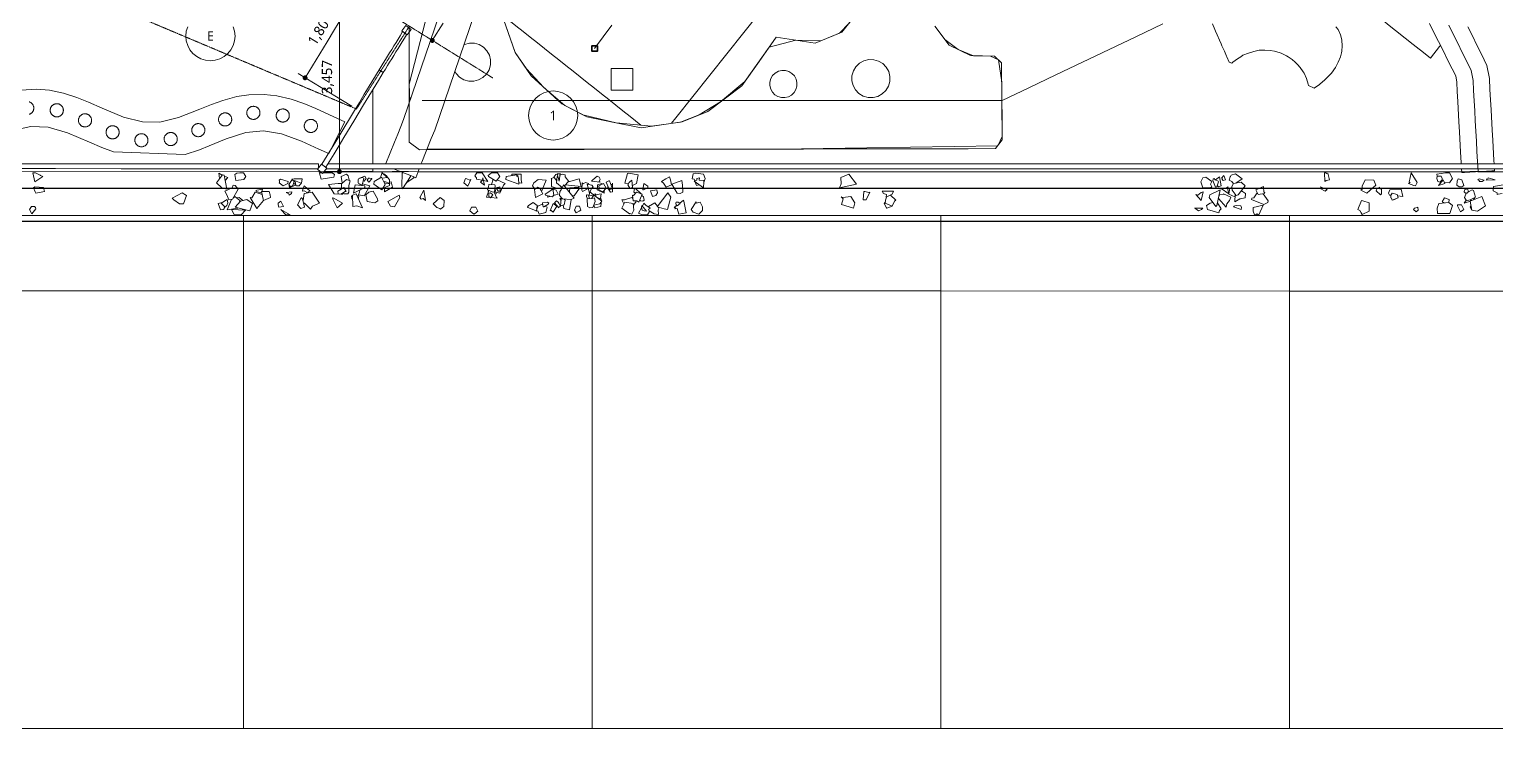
# Model space of a CAD drawing. Header units: millimetres. Extents: x -100577 to 287200, y -212120 to 238461.
# Drawn here: x 41508 to 68313, y -9279 to 3505 of the extents above; entities that cross this region are included whole.
import ezdxf

# ---------------------------------------------------------------- set-up
doc = ezdxf.new("R2010")
doc.units = ezdxf.units.MM
doc.linetypes.add('DASHDOT', pattern=[3.556, 2.54, -0.508, 0, -0.508])
doc.linetypes.add('PHANTOM', pattern=[6.35, 3.175, -0.635, 0.635, -0.635, 0.635, -0.635])
for name, color, linetype, lineweight in [('04_切断（機械室などの塊）', 7, 'Continuous', 35), ('10_見えがかり', 7, 'Continuous', 13), ('20_上部（屋根の外形・梁）', 8, 'PHANTOM', 9), ('30_敷地・外構', 8, 'Continuous', 9), ('40_通り芯', 1, 'DASHDOT', 9), ('41_通り芯の符号', 1, 'Continuous', 13), ('50_寸法', 3, 'Continuous', 9), ('90_図枠', 7, 'Continuous', 25)]:
    doc.layers.add(name, color=color, linetype=linetype, lineweight=lineweight)
doc.styles.add('JP', font='NotoSansCJKjp-Regular.otf')

msp = doc.modelspace()

# ---------------------------------------------------------------- hatches: boundary and pattern name
at = {"layer": '50_寸法'}
for points in [[(48910, 3273), (48904, 3267), (48897, 3262), (48889, 3258), (48880, 3256), (48871, 3256), (48863, 3258), (48854, 3261), (48847, 3266), (48841, 3272), (48836, 3279), (48832, 3287), (48830, 3296), (48830, 3305), (48832, 3313), (48835, 3322), (48840, 3329), (48846, 3335), (48853, 3340), (48861, 3344), (48870, 3346), (48879, 3346), (48887, 3344), (48896, 3341), (48903, 3336), (48909, 3330), (48914, 3323), (48918, 3315), (48920, 3306), (48920, 3297), (48918, 3289), (48915, 3280)], [(46584, 2591), (46578, 2584), (46571, 2579), (46563, 2576), (46554, 2574), (46545, 2574), (46537, 2575), (46528, 2579), (46521, 2583), (46515, 2589), (46510, 2597), (46506, 2605), (46504, 2613), (46504, 2622), (46506, 2631), (46509, 2639), (46514, 2647), (46520, 2653), (46527, 2658), (46535, 2661), (46544, 2663), (46553, 2663), (46561, 2662), (46570, 2659), (46577, 2654), (46583, 2648), (46588, 2640), (46592, 2632), (46594, 2624), (46594, 2615), (46592, 2606), (46589, 2598)], [(47212, 874), (47206, 868), (47199, 863), (47191, 859), (47182, 858), (47173, 857), (47165, 859), (47157, 862), (47149, 867), (47143, 873), (47138, 880), (47134, 889), (47132, 897), (47132, 906), (47134, 915), (47137, 923), (47142, 930), (47148, 937), (47155, 942), (47163, 945), (47172, 947), (47181, 947), (47190, 945), (47198, 942), (47205, 937), (47211, 931), (47216, 924), (47220, 916), (47222, 907), (47222, 899), (47220, 890), (47217, 882)]]:
    msp.add_hatch(color=7, dxfattribs=at).paths.add_polyline_path(points)

# ---------------------------------------------------------------- linework, layer by layer
at = {"layer": '04_切断（機械室などの塊）'}
msp.add_lwpolyline([(51892, 3203), (51892, 3196), (51892, 3195), (51892, 3188), (51892, 3186), (51892, 3179), (51892, 3178), (51892, 3171), (51892, 3170), (51892, 3163), (51892, 3161), (51892, 3154), (51892, 3153), (51892, 3146), (51892, 3145), (51892, 3138), (51892, 3136), (51892, 3129), (51892, 3128), (51892, 3121), (51892, 3120), (51892, 3113), (51892, 3111), (51892, 3104), (51891, 3104), (51884, 3104), (51883, 3104), (51876, 3104), (51874, 3104), (51867, 3104), (51866, 3104), (51859, 3104), (51858, 3104), (51851, 3104), (51849, 3104), (51842, 3104), (51841, 3104), (51834, 3104), (51833, 3104), (51826, 3104), (51824, 3104), (51817, 3104), (51816, 3104), (51809, 3104), (51808, 3104), (51801, 3104), (51799, 3104), (51792, 3104), (51792, 3105), (51792, 3113), (51792, 3114), (51792, 3121), (51792, 3122), (51792, 3129), (51792, 3130), (51792, 3138), (51792, 3139), (51792, 3146), (51792, 3147), (51792, 3154), (51792, 3155), (51792, 3163), (51792, 3164), (51792, 3171), (51792, 3172), (51792, 3179), (51792, 3180), (51792, 3188), (51792, 3189), (51792, 3196), (51792, 3197), (51792, 3204), (51793, 3204), (51801, 3204), (51802, 3204), (51809, 3204), (51810, 3204), (51817, 3204), (51818, 3204), (51826, 3204), (51827, 3204), (51834, 3204), (51835, 3204), (51842, 3204), (51843, 3204), (51851, 3204), (51852, 3204), (51859, 3204), (51860, 3204), (51867, 3204), (51868, 3204), (51876, 3204), (51877, 3204), (51884, 3204), (51885, 3204), (51892, 3204), (51892, 3203)], dxfattribs=at)
at = {"layer": '10_見えがかり'}
for points in [[(50468, 6208), (48919, 1664), (48856, 1507), (48685, 1079), (48673, 1049)], [(48027, 1049), (48185, 1445), (48242, 1587), (48299, 1730), (48351, 1859), (49490, 5197)], [(48463, 2194), (48452, 2505), (48904, 4258), (49456, 5105)], [(67302, 3208), (67286, 3188), (67120, 2979), (66964, 3104), (66912, 3145), (66859, 3187), (66807, 3228), (66338, 3602), (66286, 3643), (66233, 3685), (66181, 3726), (66129, 3768), (66077, 3809), (66025, 3851), (65972, 3892), (65920, 3934), (65868, 3975), (66513, 4786)], [(55191, 4233), (53324, 1885), (53246, 1787)], [(48393, 3574), (48487, 3499), (48413, 3405), (48319, 3480), (48393, 3574)], [(58062, 3564), (58246, 3316), (58485, 3135), (58767, 3023), (59079, 3016), (59223, 2949), (59285, 2541), (59292, 1543), (59212, 1377), (55223, 1317), (48782, 1316)], [(52687, 1753), (52491, 1909), (52360, 2013), (52230, 2117), (52099, 2220), (51969, 2324), (51839, 2428), (51708, 2532), (51447, 2739), (51317, 2843), (51186, 2947), (51056, 3050), (50925, 3154), (50795, 3258), (50665, 3362), (50534, 3465), (50404, 3569), (50273, 3673), (50192, 3738)], [(50215, 3587), (50392, 3084), (50598, 2780), (50915, 2442), (51300, 2114), (51625, 1944), (52238, 1796), (52880, 1732), (53411, 1810), (53755, 1941), (54145, 2180), (54585, 2548), (55031, 3179), (55517, 3309), (55974, 3296), (56321, 3437), (56500, 3623)], [(67684, 1048), (67682, 1072), (67672, 1257), (67651, 1628), (67641, 1813), (67621, 2184), (67610, 2369), (67601, 2537), (67584, 2657), (67517, 2783), (67434, 2949), (67351, 3115), (67268, 3281), (67185, 3447), (67102, 3613)], [(67805, 3549), (67888, 3383), (67971, 3217), (68054, 3051), (68153, 2845), (68198, 2605), (68209, 2402), (68220, 2217), (68230, 2032), (68250, 1661), (68261, 1476), (68281, 1105), (68284, 1048)], [(48406, 3408), (48403, 3403), (48364, 3341), (48326, 3279), (48287, 3216), (48249, 3154), (48210, 3091), (48172, 3029), (48133, 2966), (48095, 2904), (48056, 2841), (48018, 2779), (47979, 2717), (47953, 2732), (47947, 2736), (47941, 2740), (47934, 2744), (47928, 2748), (47922, 2752), (47902, 2764), (47979, 2889), (48018, 2951), (48056, 3014), (48095, 3076), (48134, 3138)], [(48134, 3138), (48172, 3201), (48211, 3263), (48249, 3326), (48288, 3388), (48326, 3451), (48335, 3465)], [(49453, 3224), (49464, 3230), (49553, 3252), (49644, 3251), (49732, 3225), (49810, 3178), (49874, 3113), (49918, 3033), (49940, 2944), (49938, 2853), (49913, 2765), (49866, 2687), (49800, 2623), (49720, 2579), (49632, 2557), (49540, 2558), (49453, 2583), (49374, 2631), (49311, 2696), (49287, 2739)], [(56764, 2930), (56853, 2952), (56944, 2950), (57032, 2925), (57110, 2878), (57173, 2812), (57218, 2732), (57240, 2644), (57238, 2552), (57213, 2464), (57166, 2386), (57100, 2323), (57020, 2278), (56932, 2256), (56840, 2258), (56753, 2283), (56674, 2330), (56611, 2396), (56566, 2476), (56544, 2564), (56546, 2656), (56571, 2744), (56618, 2822), (56684, 2885), (56764, 2930)], [(46857, 1038), (47002, 1277), (47092, 1426), (47182, 1575), (47452, 2020), (47542, 2169), (47632, 2318), (47722, 2466), (47901, 2762)], [(47978, 2715), (47889, 2568), (47619, 2122), (47439, 1825), (47259, 1528), (47169, 1379), (47078, 1231), (46988, 1082), (46928, 982)], [(52309, 2790), (52342, 2790), (52376, 2790), (52409, 2790), (52442, 2790), (52476, 2790), (52542, 2790), (52542, 2756), (52542, 2656), (52542, 2623), (52542, 2590), (52542, 2556), (52542, 2523), (52542, 2490), (52542, 2456), (52542, 2423), (52542, 2390), (52509, 2390), (52476, 2390), (52442, 2390), (52409, 2390), (52376, 2390), (52309, 2390), (52276, 2390), (52242, 2390), (52209, 2390), (52176, 2390), (52142, 2390), (52142, 2423), (52142, 2456), (52142, 2523), (52142, 2556), (52142, 2590), (52142, 2623), (52142, 2656), (52142, 2723), (52142, 2790), (52176, 2790), (52209, 2790), (52242, 2790), (52276, 2790), (52309, 2790)], [(55201, 2737), (55264, 2753), (55329, 2751), (55392, 2733), (55448, 2700), (55493, 2653), (55525, 2596), (55541, 2532), (55539, 2467), (55521, 2404), (55488, 2348), (55441, 2303), (55384, 2272), (55320, 2256), (55255, 2257), (55192, 2275), (55137, 2308), (55091, 2355), (55060, 2412), (55044, 2476), (55045, 2541), (55063, 2604), (55096, 2660), (55143, 2705), (55201, 2737)], [(47789, 2399), (47789, 1049)], [(46808, 919), (46798, 902), (32303, 903)], [(32361, 1031), (32361, 1033), (32361, 1041), (32361, 1048), (33564, 1048), (34767, 1048), (35970, 1048), (37172, 1048), (38375, 1048), (39578, 1048), (40781, 1048), (41984, 1048), (43186, 1047), (44389, 1047), (45592, 1047), (46795, 1047), (46795, 1040), (46795, 1032), (46795, 1017), (46795, 1002), (46795, 995), (46795, 987), (46795, 980), (46795, 975)], [(46781, 957), (45592, 957), (44389, 957), (43186, 957), (41984, 958), (40781, 958), (39578, 958), (38375, 958), (37172, 958), (35970, 958), (34767, 958), (33564, 958), (32361, 958), (32361, 966), (32361, 973), (32361, 981), (32361, 985)], [(41572, 883), (41620, 883), (41708, 839), (41712, 833), (41753, 814), (41611, 718), (41572, 883)], [(45040, 846), (45068, 841), (45116, 582), (45026, 607), (44928, 699), (45040, 846)], [(44983, 775), (44973, 873), (45033, 840)], [(45074, 821), (45138, 797), (45089, 741)], [(45266, 849), (45302, 877), (45358, 882), (45425, 882), (45466, 817), (45427, 762), (45283, 741), (45266, 849)], [(46850, 1041), (46944, 966), (46869, 872), (46776, 947), (46850, 1041)], [(46800, 902), (46829, 902)], [(46825, 905), (46802, 905)], [(46812, 877), (46819, 882), (46854, 882)], [(46880, 882), (47044, 882), (47084, 853), (47074, 803), (46843, 768), (46812, 877)], [(46896, 902), (48293, 902)], [(47789, 955), (47789, 905), (46898, 905)], [(71070, 956), (68052, 956), (65033, 956), (62015, 956), (58997, 957), (55979, 957), (52961, 957), (49943, 957), (46939, 957)], [(46970, 1047), (49943, 1047), (52961, 1047), (55979, 1047), (58997, 1047), (62015, 1046), (65033, 1046), (68052, 1046), (71070, 1046)], [(47209, 815), (47309, 855), (47337, 829), (47352, 751), (47350, 746)], [(47231, 699), (47228, 698), (47209, 815)], [(47544, 781), (47543, 782), (47640, 823), (47663, 780), (47628, 729)], [(47925, 791), (47935, 813)], [(47935, 813), (47954, 872), (47954, 882), (47961, 882), (48050, 796), (47958, 783)], [(47986, 861), (47991, 866)], [(47991, 866), (48036, 826), (48094, 754), (48093, 694)], [(48635, 955), (48628, 936), (48571, 793), (48524, 812), (48165, 955)], [(48327, 591), (48318, 636), (48324, 882), (48343, 882)], [(48471, 831), (48477, 817), (48327, 591)], [(48530, 807), (48539, 790), (48414, 713), (48402, 689), (48404, 705)], [(48616, 902), (67690, 901)], [(49680, 790), (49651, 828), (49690, 882), (49788, 882), (49892, 721), (49812, 739)], [(49894, 831), (49954, 882), (50068, 882), (50098, 835), (50108, 817), (50040, 732), (49899, 817), (49894, 831)], [(50225, 814), (50421, 847), (50418, 817), (50436, 832), (50452, 775), (50456, 675), (50221, 762), (50225, 814)], [(50326, 833), (50328, 858)], [(50328, 858), (50500, 857), (50499, 756), (50509, 691), (50475, 701), (50458, 690)], [(51088, 792), (51096, 805), (51135, 852), (51161, 847)], [(51248, 616), (51145, 697), (51160, 812), (51169, 817)], [(51163, 866), (51198, 864), (51213, 870), (51194, 728), (51159, 862), (51163, 866)], [(51210, 837), (51252, 857), (51303, 846)], [(51303, 846), (51303, 811), (51373, 726), (51364, 723), (51289, 646)], [(51806, 752), (51886, 822), (51924, 801), (51946, 763), (51923, 725), (51944, 713), (51783, 728), (51806, 752)], [(52460, 683), (52394, 695), (52443, 870)], [(52443, 870), (52459, 877), (52638, 845), (52606, 688), (52535, 650), (52533, 651)], [(53099, 692), (53065, 724), (53144, 774), (53209, 807), (53231, 752), (53249, 660), (53152, 621), (53099, 692)], [(53660, 764), (53625, 774), (53646, 865), (53684, 878), (53833, 858), (53865, 775), (53839, 702)], [(56319, 605), (56351, 680), (56344, 797), (56488, 856), (56628, 677), (56319, 605)], [(63190, 754), (63263, 807), (63296, 646), (63249, 627), (63224, 650)], [(63318, 775), (63301, 784), (63344, 834), (63373, 754), (63329, 742), (63310, 772), (63318, 775)], [(63518, 678), (63488, 723), (63444, 749), (63457, 808), (63467, 816), (63478, 840)], [(63478, 840), (63557, 866), (63680, 774), (63566, 694)], [(65208, 881), (65227, 867), (65242, 873), (65273, 756), (65214, 741), (65187, 721), (65183, 881), (65208, 881)], [(66747, 706), (66731, 708), (66768, 881), (66879, 707), (66849, 645), (66819, 649), (66721, 686), (66747, 706)], [(67237, 855), (67398, 881), (67467, 881), (67523, 775), (67466, 697), (67379, 706)], [(67242, 821), (67237, 855)], [(67242, 819), (67314, 822), (67337, 778), (67327, 741), (67321, 742), (67291, 710), (67255, 721), (67239, 779), (67242, 819)], [(68290, 954), (68292, 920), (68242, 917), (67742, 890), (67693, 887), (67689, 954)], [(67984, 901), (83290, 900)], [(41586, 605), (41606, 625), (41766, 616), (41788, 541), (41625, 508), (41615, 534), (41586, 605)], [(45270, 648), (45325, 584), (45225, 398), (45155, 389), (45119, 480), (45079, 549), (45217, 610), (45234, 657), (45270, 648)], [(45753, 530), (45751, 525), (45728, 514), (45669, 540), (45646, 546), (45656, 555)], [(45656, 555), (45652, 556), (45665, 566), (45769, 585), (45756, 542)], [(45783, 397), (45753, 540), (45895, 543), (45908, 482), (45916, 433), (45787, 373), (45783, 397)], [(46074, 745), (46102, 765), (46242, 726), (46233, 687), (46148, 643), (46077, 697), (46081, 707), (46083, 731), (46074, 745)], [(46268, 627), (46271, 648), (46251, 671), (46312, 760), (46348, 722), (46328, 650), (46268, 627)], [(46367, 658), (46265, 606), (46255, 649)], [(46255, 649), (46261, 657)], [(46310, 761), (46309, 767), (46350, 774)], [(46376, 650), (46374, 649), (46347, 699), (46344, 701)], [(46350, 774), (46494, 772), (46482, 695)], [(46440, 642), (46394, 646), (46378, 652), (46372, 693), (46373, 705), (46357, 740), (46480, 694), (46440, 642)], [(46482, 693), (46480, 680), (46471, 678)], [(46511, 609), (46532, 645), (46639, 548), (46612, 533), (46597, 517), (46533, 555), (46503, 546), (46511, 609)], [(47183, 491), (47080, 496), (46978, 666), (47156, 685)], [(47149, 548), (47259, 615), (47298, 540), (47283, 539), (47201, 489), (47160, 500), (47151, 497), (47149, 548)], [(47156, 685), (47216, 684), (47213, 607), (47217, 592)], [(47218, 685), (47307, 760)], [(47307, 760), (47376, 735), (47349, 650), (47351, 527), (47330, 500), (47261, 500), (47247, 505)], [(47435, 510), (47448, 570), (47467, 663), (47642, 642), (47643, 613), (47435, 510)], [(47524, 771), (47594, 797), (47622, 782), (47591, 657), (47546, 679), (47524, 685), (47521, 696), (47522, 756), (47524, 771)], [(47629, 461), (47525, 482), (47546, 531), (47547, 563)], [(47551, 655), (47552, 674)], [(47599, 683), (47735, 642), (47629, 461)], [(47628, 729), (47612, 735)], [(47684, 360), (47659, 482), (47717, 525), (47791, 547), (47872, 407), (47876, 372), (47827, 330), (47684, 360)], [(47708, 785), (47728, 781), (47769, 776), (47767, 770), (47717, 710), (47683, 745), (47708, 785)], [(47949, 570), (47803, 675), (47812, 724), (47946, 800), (48015, 671), (47949, 570)], [(47918, 787), (47923, 793)], [(48093, 686), (48093, 651), (48018, 617), (47978, 592), (47967, 595)], [(47998, 712), (48004, 718), (48003, 722), (48103, 689), (48013, 680)], [(47998, 706), (47998, 712)], [(48095, 709), (48123, 715), (48144, 619), (48003, 535), (48002, 605)], [(48648, 429), (48720, 567), (48751, 376), (48706, 411), (48669, 401), (48648, 429)], [(49504, 769), (49559, 746), (49580, 759), (49523, 636), (49451, 701), (49484, 778), (49504, 769)], [(49786, 745), (49683, 768), (49680, 790)], [(49799, 755), (49791, 763), (49800, 789), (49827, 654), (49757, 711), (49799, 755)], [(49863, 437), (49907, 558)], [(49914, 670), (50016, 659), (50024, 642), (50014, 529), (49967, 536), (49882, 570), (49899, 628), (49905, 660), (49914, 670)], [(49900, 545), (49892, 549), (49902, 550)], [(49956, 668), (49985, 763)], [(50021, 585), (50041, 496), (50023, 493)], [(50061, 754), (50207, 688), (50176, 654), (50107, 509), (50036, 530)], [(50076, 547), (50048, 597), (50056, 611), (50073, 611), (50109, 623), (50116, 552), (50106, 544), (50105, 545), (50076, 547)], [(50752, 588), (50745, 594), (50705, 642), (50729, 698)], [(50729, 698), (50808, 761), (50953, 748), (50872, 543)], [(50802, 622), (50861, 589), (50849, 570), (50857, 567), (50889, 510), (50892, 500), (50764, 431), (50741, 577), (50802, 622)], [(51071, 443), (50945, 473), (50936, 492), (51077, 580), (51094, 477), (51071, 443)], [(51057, 761), (51048, 778), (51104, 795), (51148, 738)], [(51240, 620), (51245, 614), (51165, 593), (51051, 629), (51056, 758), (51057, 761)], [(51055, 569), (51066, 583), (51075, 581)], [(51078, 581), (51141, 567), (51174, 490), (51090, 468)], [(51272, 664), (51468, 418), (51416, 392), (51405, 394), (51255, 405), (51201, 466), (51208, 542), (51229, 570), (51272, 664)], [(51362, 718), (51557, 774), (51596, 630), (51310, 665)], [(51356, 712), (51359, 712), (51359, 712), (51357, 713)], [(51377, 534), (51383, 537), (51388, 609)], [(51388, 609), (51543, 621), (51564, 600), (51470, 459), (51432, 466)], [(51724, 595), (51618, 539), (51610, 564), (51612, 700), (51635, 679), (51672, 707)], [(51672, 707), (51730, 688), (51735, 671)], [(51707, 676), (51791, 654), (51814, 624), (51787, 596), (51747, 511), (51707, 676)], [(52015, 556), (52019, 542), (52014, 507), (51887, 573), (51896, 608), (51897, 660)], [(51897, 660), (51973, 688), (51978, 674)], [(51910, 578), (51925, 603), (51916, 641), (51930, 652), (52007, 684), (52055, 601), (51993, 536), (51910, 578)], [(52104, 738), (52112, 738), (52166, 588), (52117, 574), (52110, 581), (52050, 710), (52104, 738)], [(52166, 586), (52166, 537), (52130, 530), (52085, 603), (52084, 631)], [(52139, 671), (52160, 666), (52166, 690), (52166, 595)], [(52488, 718), (52523, 746), (52534, 615), (52483, 603), (52450, 659), (52474, 704), (52488, 718)], [(52591, 512), (52557, 529), (52570, 595), (52584, 603), (52693, 500)], [(52740, 684), (52814, 639), (52813, 592), (52795, 599), (52733, 570), (52722, 573), (52740, 684)], [(52962, 468), (52898, 451), (52864, 550), (52980, 569), (52992, 513), (52962, 468)], [(53350, 507), (53253, 677), (53436, 739), (53448, 657), (53454, 530), (53408, 506), (53350, 507)], [(53672, 734), (53660, 764)], [(53710, 775), (53759, 790), (53753, 745), (53829, 740), (53838, 716), (53830, 606), (53661, 727), (53713, 747), (53710, 775)], [(53744, 664), (53703, 650), (53681, 710)], [(56855, 520), (56870, 530), (56804, 386), (56752, 387), (56762, 540), (56781, 538), (56855, 520)], [(57282, 491), (57169, 435), (57175, 485), (57124, 503), (57101, 547), (57304, 549), (57282, 491)], [(62867, 471), (62929, 521), (62967, 537), (62930, 374), (62834, 483), (62867, 471)], [(63017, 804), (63126, 723), (63098, 677), (63124, 626), (63101, 609), (62959, 608), (62925, 719), (62962, 788), (63017, 804)], [(63087, 482), (63276, 569), (63217, 282), (63195, 267), (63075, 433), (63087, 482)], [(63164, 777), (63187, 753), (63243, 731), (63247, 716), (63213, 626), (63190, 617), (63145, 743), (63147, 766), (63164, 777)], [(63146, 735), (63146, 735), (63146, 735)], [(63392, 609), (63421, 627), (63408, 599), (63433, 496), (63294, 598), (63392, 609)], [(63546, 443), (63438, 491), (63453, 604)], [(63453, 604), (63489, 613)], [(63523, 684), (63660, 709), (63734, 646), (63604, 477), (63570, 467), (63495, 563), (63489, 632), (63523, 684)], [(63665, 552), (63740, 506), (63731, 425), (63636, 408), (63543, 350), (63551, 489)], [(63931, 570), (64067, 633), (64071, 617), (64077, 534), (64095, 514), (64086, 502), (63973, 487), (63931, 570)], [(65107, 625), (65231, 574), (65195, 546), (65106, 597), (65128, 612), (65107, 625)], [(65847, 565), (65874, 584), (65874, 637), (65925, 751), (66085, 750), (66124, 655), (65957, 511), (65847, 565)], [(66173, 597), (66181, 618), (66201, 591), (66225, 580), (66225, 498), (66205, 479), (66130, 552), (66148, 604), (66173, 597)], [(66355, 508), (66376, 569), (66460, 582), (66585, 581), (66615, 451), (66521, 461)], [(67355, 752), (67386, 687), (67266, 647), (67355, 752)], [(67319, 713), (67298, 715)], [(67608, 729), (67625, 769), (67694, 756), (67729, 650), (67692, 628), (67645, 623), (67606, 653), (67608, 729)], [(67742, 571), (67795, 590), (67815, 539), (67789, 511), (67784, 517), (67760, 507), (67735, 534), (67742, 571)], [(67815, 537), (67884, 570), (67906, 556), (67946, 436), (67846, 386), (67782, 372), (67745, 431), (67767, 490), (67780, 513)], [(68015, 737), (67986, 758), (68011, 774), (68101, 750), (68065, 722), (68019, 724), (68014, 727), (68015, 737)], [(68168, 768), (68178, 789), (68304, 751), (68139, 746), (68149, 770), (68168, 768)], [(68433, 504), (68432, 501), (68360, 492), (68340, 488), (68342, 515), (68268, 555), (68271, 634), (68451, 660)], [(41511, 213), (41549, 269), (41604, 264), (41620, 249), (41626, 226), (41553, 129), (41511, 213)], [(44301, 515), (44382, 468), (44327, 317), (44252, 316), (44148, 385), (44118, 418), (44301, 515)], [(45002, 203), (44960, 320), (45007, 333), (45075, 268), (45071, 221), (45051, 210), (45002, 203)], [(45018, 325), (45126, 394), (45138, 330), (45121, 282), (45076, 250)], [(45318, 238), (45126, 206), (45206, 394)], [(45242, 426), (45265, 446), (45358, 376), (45352, 351)], [(45366, 364), (45486, 394), (45588, 322), (45540, 189), (45269, 251), (45366, 364)], [(45308, 425), (45346, 429), (45376, 407), (45409, 377)], [(45314, 411), (45308, 425)], [(45790, 373), (45664, 228), (45544, 428), (45574, 427), (45594, 453)], [(45594, 453), (45639, 527), (45762, 485)], [(46069, 254), (46054, 295), (46055, 329), (46103, 361), (46156, 268), (46069, 254)], [(46299, 501), (46257, 471), (46253, 499), (46202, 520), (46308, 532), (46299, 501)], [(46471, 231), (46412, 298), (46478, 427), (46485, 425), (46501, 406), (46540, 254), (46471, 231)], [(46511, 373), (46534, 502), (46681, 526), (46692, 509), (46815, 324), (46686, 273), (46650, 217), (46538, 329)], [(46538, 329), (46523, 328)], [(47050, 423), (47072, 420), (47232, 325), (47175, 275), (47138, 241), (47062, 386), (47050, 423)], [(47243, 512), (47246, 507), (47241, 489), (47207, 490)], [(47414, 399), (47405, 406), (47395, 457), (47413, 468)], [(47415, 472), (47483, 496), (47600, 240), (47492, 278), (47419, 264), (47415, 472)], [(47498, 468), (47534, 464), (47527, 411), (47525, 409)], [(48185, 260), (48113, 272), (48061, 356), (48269, 476), (48281, 433), (48185, 260)], [(49016, 431), (49089, 374), (49087, 265), (49023, 219), (49010, 227), (48958, 248), (48889, 316), (49016, 431)], [(49926, 432), (49863, 437)], [(49938, 514), (49982, 481), (49937, 426), (49910, 447), (49909, 510), (49938, 514)], [(50004, 529), (50048, 431), (50062, 419), (49943, 430)], [(50774, 188), (50608, 252), (50613, 253), (50634, 286), (50717, 341), (50789, 286), (50786, 227)], [(50774, 181), (50802, 273), (50880, 306), (50894, 299)], [(50939, 273), (50974, 253), (50950, 159), (50829, 127), (50806, 186), (50774, 181)], [(50901, 261), (50891, 334), (50981, 346), (51003, 324), (50988, 304), (50914, 260), (50901, 261)], [(50979, 438), (50984, 462)], [(51028, 451), (50979, 438)], [(51084, 323), (51148, 275), (51085, 160), (51050, 190), (51031, 187), (51084, 323)], [(51143, 367), (51177, 347), (51185, 328), (51216, 272), (51181, 247), (51185, 242), (51107, 334), (51143, 367)], [(51227, 381), (51204, 412), (51228, 422)], [(51216, 277), (51231, 399), (51230, 424), (51235, 425)], [(51284, 401), (51305, 384), (51284, 297), (51216, 277)], [(51410, 391), (51385, 207), (51276, 230), (51266, 290)], [(51419, 483), (51422, 483), (51421, 479)], [(51505, 271), (51567, 271), (51569, 252), (51590, 197), (51557, 182), (51507, 152), (51473, 198), (51505, 271)], [(51713, 407), (51695, 451), (51695, 481), (51726, 471)], [(51795, 410), (51838, 422), (51851, 358), (51806, 245), (51753, 244), (51712, 264), (51705, 404), (51795, 410)], [(51710, 482), (51829, 462), (51808, 450), (51790, 421), (51790, 412)], [(51750, 409), (51727, 472), (51710, 482)], [(51742, 478), (51754, 523)], [(51758, 531), (51972, 366), (51938, 313), (51826, 289)], [(51818, 487), (51856, 495), (51861, 455)], [(51962, 348), (51962, 327), (51956, 269), (51846, 240), (51826, 287)], [(51860, 480), (51959, 495), (51949, 411)], [(51900, 424), (51964, 404), (51963, 376)], [(52337, 234), (52397, 347), (52547, 318), (52557, 202), (52540, 160), (52519, 123), (52483, 138), (52477, 129), (52337, 234)], [(52340, 390), (52388, 387), (52519, 429), (52540, 411)], [(52378, 317), (52340, 390)], [(52552, 469), (52608, 526), (52710, 492), (52652, 345), (52611, 369), (52545, 372), (52536, 474), (52552, 469)], [(52588, 368), (52602, 356), (52551, 292)], [(52744, 325), (52778, 293), (52855, 238), (52826, 214), (52844, 172), (52809, 112), (52711, 112), (52646, 146), (52698, 242)], [(52679, 372), (52668, 380)], [(52702, 465), (52734, 440), (52746, 384), (52726, 365), (52679, 372)], [(52698, 251), (52698, 256), (52703, 283), (52788, 180), (52756, 188), (52747, 185), (52710, 202), (52698, 251)], [(52715, 272), (52744, 325)], [(52828, 260), (52828, 266), (52945, 333)], [(52945, 333), (52992, 272)], [(53177, 514), (53234, 435), (53174, 213), (53114, 224), (52986, 261), (53177, 514)], [(53329, 240), (53298, 249), (53341, 283)], [(53399, 329), (53464, 381), (53475, 362), (53515, 151), (53380, 127), (53349, 230), (53307, 222), (53329, 240)], [(53329, 327), (53332, 347), (53369, 346), (53408, 321), (53349, 277), (53331, 299), (53329, 327)], [(53696, 352), (53701, 327), (53773, 344), (53815, 259), (53811, 193), (53747, 126), (53644, 161), (53606, 211), (53696, 352)], [(56350, 445), (56376, 432), (56528, 446), (56600, 331), (56571, 237), (56357, 302), (56386, 408), (56350, 445)], [(57177, 243), (57134, 322), (57156, 354)], [(57249, 473), (57347, 383), (57326, 363), (57281, 274), (57154, 325), (57162, 384)], [(57162, 384), (57178, 437)], [(57279, 272), (57184, 237), (57177, 243)], [(63230, 335), (63296, 226), (63267, 195), (63252, 149), (63047, 211), (63024, 284), (63092, 326), (63141, 338)], [(63263, 477), (63332, 483), (63336, 498), (63471, 437), (63445, 376), (63399, 314), (63384, 256), (63246, 414)], [(63256, 461), (63263, 477)], [(63533, 273), (63546, 281), (63582, 284), (63654, 277), (63669, 247), (63658, 213), (63522, 258), (63533, 273)], [(63638, 406), (63641, 401), (63633, 404)], [(64062, 497), (64153, 370), (64145, 337), (64074, 305), (63848, 392), (63858, 419), (63892, 425), (63956, 516)], [(63920, 111), (63904, 111), (63881, 182), (63878, 246), (64061, 290), (63985, 111), (63972, 111), (63954, 133), (63920, 111)], [(65885, 369), (66003, 331), (65998, 179), (65873, 119), (65854, 152), (65832, 194), (65794, 212), (65860, 374), (65885, 369)], [(66394, 474), (66372, 476), (66355, 508)], [(66400, 480), (66422, 507), (66512, 485), (66528, 425), (66421, 380), (66410, 418), (66398, 425), (66396, 473), (66400, 480)], [(66488, 405), (66451, 387), (66449, 389)], [(67242, 234), (67276, 320), (67459, 338), (67524, 283), (67478, 139), (67251, 141), (67242, 234)], [(67333, 353), (67376, 423), (67460, 395), (67458, 340)], [(67378, 332), (67333, 353)], [(67667, 171), (67614, 278), (67615, 298), (67688, 295), (67729, 213), (67667, 171)], [(67853, 365), (67737, 326), (67775, 380)], [(67846, 259), (67859, 286)], [(67978, 183), (67877, 200), (67847, 361), (68061, 446), (68126, 276), (67978, 183)], [(67856, 389), (67854, 370), (67872, 373)], [(67906, 387), (67922, 419), (67932, 397)], [(83290, 100), (32303, 103)], [(45289, 112), (45254, 118), (45202, 211), (45459, 198), (45380, 112), (45289, 112)], [(45414, 202), (45406, 218)], [(45429, 212), (45420, 202)], [(51794, -1278), (45422, -1278), (45422, 100)], [(46108, 212), (46276, 112), (46196, 112), (46108, 212)], [(49590, 252), (49671, 252), (49707, 182), (49684, 160), (49681, 159), (49631, 125), (49559, 184), (49590, 252)], [(51796, -1278), (51796, 100)], [(53003, 254), (53015, 232), (53001, 206), (53007, 119), (52930, 134), (52841, 184)], [(58171, -1278), (58171, 100)], [(62880, 186), (62832, 221), (62805, 238), (62960, 237), (62933, 213), (62880, 186)], [(70918, -1279), (64546, -1279), (64546, 99)], [(66875, 247), (66889, 254), (66895, 197), (66859, 167), (66813, 211), (66831, 233), (66875, 247)], [(67874, 205), (67873, 205), (67846, 259)], [(45419, -9278), (39046, -9277), (39047, -1279)], [(45420, -1278), (39047, -1277)], [(51794, -9278), (45421, -9278), (45422, -1280)], [(58169, -1278), (51796, -1278)], [(58168, -9278), (51796, -9278), (51796, -1280)], [(64543, -9279), (58170, -9278), (58171, -1280)], [(64544, -1279), (58171, -1278)], [(70918, -9279), (64545, -9279), (64546, -1281)]]:
    msp.add_lwpolyline(points, dxfattribs=at)
at = {"layer": '20_上部（屋根の外形・梁）'}
msp.add_lwpolyline([(48457, 3565), (47489, 2048), (47489, 2047), (47488, 2048), (41086, 4749)], dxfattribs=at)
at = {"layer": '30_敷地・外構'}
for points in [[(83295, 56903), (83292, 900), (20301, 904), (20300, 12903), (50294, 56907), (83295, 56903)], [(56582, 3724), (56362, 3454), (55872, 3254), (55162, 3364), (54847, 2919), (54532, 2474), (53912, 2004), (53442, 1814), (52692, 1704), (52197, 1804), (51702, 1904), (51242, 2144), (50682, 2654), (50392, 3084), (50142, 3794)], [(48452, 3565), (48452, 3035), (48452, 2505), (48452, 1975), (48452, 1445), (48642, 1304), (49144, 1305), (49645, 1306), (50146, 1307), (50648, 1308), (51149, 1309), (51651, 1310), (52152, 1311), (52654, 1312), (53155, 1313), (53656, 1314), (54158, 1315), (54659, 1316), (55161, 1317), (55662, 1317), (56164, 1318), (56665, 1319), (57166, 1320), (57668, 1321), (58169, 1322), (58671, 1323), (59172, 1324), (59292, 1484), (59287, 2189), (59282, 2894), (59152, 3014), (58712, 3024), (58322, 3214), (58062, 3564)], [(48692, 2204), (49197, 2204), (49702, 2204), (50206, 2204), (50711, 2204), (51216, 2204), (51721, 2204), (52225, 2204), (52730, 2204), (53235, 2204), (53740, 2204), (54245, 2204), (54749, 2204), (55254, 2204), (55759, 2204), (56264, 2204), (56768, 2204), (57273, 2204), (57778, 2204), (58283, 2204), (58787, 2204), (59292, 2204), (59781, 2437), (60270, 2671), (60759, 2904), (61248, 3137), (61737, 3370), (62226, 3604)], [(51842, 3154), (52157, 3581)], [(65500, 3304), (65507, 3204), (65499, 3104), (65492, 3076), (65475, 3004), (65436, 2904), (65392, 2822), (65382, 2804), (65310, 2704), (65292, 2683), (65217, 2604), (65192, 2580), (65101, 2504), (65092, 2497), (64992, 2430), (64892, 2478), (64887, 2504), (64855, 2604), (64815, 2704), (64792, 2729), (64741, 2804), (64692, 2861), (64650, 2904), (64592, 2953), (64518, 3004), (64492, 3019), (64392, 3067), (64292, 3099), (64267, 3104), (64192, 3119), (64092, 3125), (63992, 3121), (63917, 3104), (63892, 3099), (63792, 3067), (63692, 3030), (63656, 3004), (63592, 2965), (63507, 2904), (63492, 2889), (63440, 2904), (63396, 3004), (63392, 3012), (63353, 3104), (63309, 3204), (63292, 3241), (63265, 3304), (63221, 3404), (63192, 3469), (63177, 3504), (63134, 3604)], [(65392, 3550), (65432, 3504), (65474, 3404), (65492, 3337), (65500, 3304)], [(67454, 3581), (67537, 3415), (67620, 3249), (67703, 3083), (67786, 2917), (67868, 2751), (67900, 2571), (67910, 2386), (67920, 2200), (67930, 2015), (67941, 1830), (67951, 1645), (67961, 1459), (67971, 1274), (67982, 1089), (67992, 903)], [(41359, 2394), (41634, 2410), (41876, 2391), (42130, 2338), (42374, 2261), (42587, 2176), (42839, 2065), (43232, 1900), (43575, 1811), (43894, 1808), (44236, 1891), (44623, 2043), (44838, 2130), (45047, 2204), (45304, 2274), (45520, 2308), (45802, 2315), (46035, 2289), (46295, 2227), (46527, 2147), (46747, 2055), (46997, 1940), (47277, 1814), (46985, 1233), (46800, 1315), (46484, 1458), (46116, 1596), (45789, 1650), (45466, 1616), (45105, 1500), (44797, 1374), (44618, 1303), (44358, 1216), (43049, 1263), (42833, 1345), (42609, 1441), (42208, 1612), (41855, 1716), (41535, 1731), (41199, 1658)], [(41564, 1990), (41568, 1996), (41572, 2002), (41576, 2009), (41579, 2015), (41582, 2023), (41585, 2030), (41587, 2038), (41588, 2046), (41589, 2054), (41590, 2062), (41590, 2070), (41589, 2079), (41588, 2087), (41586, 2095), (41584, 2103), (41581, 2110), (41578, 2118), (41574, 2125), (41570, 2131), (41565, 2138), (41560, 2144), (41555, 2149), (41550, 2154), (41544, 2159), (41539, 2163), (41533, 2167), (41526, 2171), (41519, 2174), (41512, 2177), (41505, 2180)], [(42104, 1950), (42108, 1956), (42112, 1962), (42116, 1968), (42119, 1975), (42122, 1982), (42125, 1990), (42127, 1998), (42128, 2005), (42129, 2014), (42130, 2022), (42130, 2030), (42129, 2038), (42128, 2046), (42126, 2055), (42124, 2062), (42121, 2070), (42118, 2077), (42114, 2085), (42110, 2091), (42105, 2098), (42100, 2103), (42095, 2109), (42090, 2114), (42085, 2119), (42079, 2123), (42073, 2127), (42066, 2131), (42059, 2134), (42052, 2137), (42045, 2140), (42037, 2142), (42029, 2143), (42021, 2144), (42013, 2145), (42005, 2145), (41996, 2144), (41988, 2143), (41980, 2141), (41972, 2139), (41964, 2136), (41957, 2133), (41950, 2129), (41943, 2125), (41937, 2120), (41931, 2115), (41926, 2110), (41921, 2105), (41916, 2099), (41912, 2094), (41908, 2088), (41904, 2081), (41901, 2074), (41898, 2067), (41895, 2060), (41893, 2052), (41891, 2044), (41890, 2036), (41890, 2028), (41890, 2019), (41891, 2011), (41892, 2003), (41894, 1995), (41896, 1987), (41899, 1979), (41902, 1972), (41906, 1965), (41910, 1958), (41915, 1952), (41919, 1946), (41924, 1940), (41930, 1935), (41935, 1931), (41941, 1927), (41947, 1923), (41954, 1919), (41960, 1915), (41968, 1912), (41975, 1910), (41983, 1908), (41991, 1906), (41999, 1905), (42007, 1905), (42015, 1905), (42023, 1905), (42032, 1907), (42040, 1908), (42048, 1911), (42055, 1914), (42063, 1917), (42070, 1921), (42076, 1925), (42083, 1929), (42089, 1934), (42094, 1939), (42099, 1945), (42104, 1950)], [(41508, 1951), (41515, 1954), (41523, 1957), (41530, 1961), (41536, 1965), (41543, 1970), (41549, 1974), (41554, 1980), (41559, 1985), (41564, 1990)], [(42620, 1766), (42624, 1772), (42628, 1778), (42632, 1784), (42636, 1791), (42639, 1798), (42641, 1806), (42643, 1813), (42645, 1821), (42646, 1830), (42646, 1838), (42646, 1846), (42645, 1854), (42644, 1862), (42642, 1871), (42640, 1878), (42637, 1886), (42634, 1893), (42630, 1900), (42626, 1907), (42622, 1914), (42617, 1919), (42612, 1925), (42606, 1930), (42601, 1935), (42595, 1939), (42589, 1943), (42583, 1947), (42576, 1950), (42569, 1953), (42561, 1955), (42553, 1958), (42545, 1959), (42537, 1960), (42529, 1961), (42521, 1961), (42513, 1960), (42504, 1959), (42496, 1957), (42489, 1955), (42481, 1952), (42473, 1948), (42466, 1945), (42460, 1941), (42453, 1936), (42447, 1931), (42442, 1926), (42437, 1921), (42432, 1915), (42428, 1910), (42424, 1904), (42420, 1897), (42417, 1890), (42414, 1883), (42411, 1876), (42409, 1868), (42408, 1860), (42407, 1852), (42406, 1844), (42406, 1835), (42407, 1827), (42408, 1819), (42410, 1811), (42412, 1803), (42415, 1795), (42418, 1788), (42422, 1781), (42426, 1774), (42431, 1768), (42436, 1762), (42441, 1756), (42446, 1751), (42452, 1747), (42457, 1742), (42463, 1738), (42470, 1735), (42477, 1731), (42484, 1728), (42491, 1726), (42499, 1724), (42507, 1722), (42515, 1721), (42523, 1721), (42532, 1721), (42540, 1721), (42548, 1723), (42556, 1724), (42564, 1727), (42572, 1730), (42579, 1733), (42586, 1737), (42593, 1741), (42599, 1745), (42605, 1750), (42610, 1755), (42616, 1760), (42620, 1766)], [(45181, 1783), (45185, 1789), (45189, 1795), (45193, 1801), (45196, 1808), (45199, 1815), (45202, 1823), (45204, 1831), (45206, 1838), (45207, 1847), (45207, 1855), (45207, 1863), (45206, 1871), (45205, 1879), (45203, 1888), (45201, 1895), (45198, 1903), (45195, 1910), (45191, 1917), (45187, 1924), (45182, 1931), (45178, 1936), (45173, 1942), (45167, 1947), (45162, 1952), (45156, 1956), (45150, 1960), (45143, 1964), (45137, 1967), (45129, 1970), (45122, 1972), (45114, 1975), (45106, 1976), (45098, 1977), (45090, 1978), (45082, 1978), (45073, 1977), (45065, 1976), (45057, 1974), (45049, 1972), (45042, 1969), (45034, 1965), (45027, 1962), (45021, 1958), (45014, 1953), (45008, 1948), (45003, 1943), (44998, 1938), (44993, 1932), (44989, 1927), (44985, 1921), (44981, 1914), (44978, 1907), (44975, 1900), (44972, 1893), (44970, 1885), (44969, 1877), (44968, 1869), (44967, 1861), (44967, 1852), (44968, 1844), (44969, 1836), (44971, 1828), (44973, 1820), (44976, 1812), (44979, 1805), (44983, 1798), (44987, 1791), (44992, 1785), (44997, 1779), (45002, 1773), (45007, 1768), (45012, 1764), (45018, 1759), (45024, 1755), (45031, 1752), (45038, 1748), (45045, 1745), (45052, 1743), (45060, 1741), (45068, 1739), (45076, 1738), (45084, 1738), (45092, 1738), (45101, 1738), (45109, 1740), (45117, 1741), (45125, 1744), (45132, 1747), (45140, 1750), (45147, 1754), (45154, 1758), (45160, 1762), (45166, 1767), (45171, 1772), (45176, 1778), (45181, 1783)], [(45698, 1903), (45702, 1909), (45706, 1915), (45710, 1922), (45713, 1928), (45716, 1936), (45719, 1943), (45721, 1951), (45722, 1959), (45723, 1967), (45724, 1975), (45724, 1983), (45723, 1992), (45722, 2000), (45720, 2008), (45718, 2016), (45715, 2023), (45711, 2031), (45708, 2038), (45704, 2045), (45699, 2051), (45694, 2057), (45689, 2062), (45684, 2067), (45678, 2072), (45673, 2076), (45667, 2080), (45660, 2084), (45653, 2087), (45646, 2090), (45639, 2093), (45631, 2095), (45623, 2096), (45615, 2097), (45607, 2098), (45598, 2098), (45590, 2097), (45582, 2096), (45574, 2094), (45566, 2092), (45558, 2089), (45551, 2086), (45544, 2082), (45537, 2078), (45531, 2073), (45525, 2069), (45519, 2063), (45514, 2058), (45510, 2053), (45505, 2047), (45501, 2041), (45498, 2034), (45494, 2028), (45491, 2020), (45489, 2013), (45487, 2005), (45485, 1997), (45484, 1989), (45484, 1981), (45484, 1973), (45484, 1964), (45486, 1956), (45487, 1948), (45490, 1940), (45493, 1933), (45496, 1925), (45500, 1918), (45504, 1911), (45508, 1905), (45513, 1899), (45518, 1894), (45524, 1889), (45529, 1884), (45535, 1880), (45541, 1876), (45547, 1872), (45554, 1869), (45561, 1866), (45569, 1863), (45577, 1861), (45584, 1860), (45593, 1859), (45601, 1858), (45609, 1858), (45617, 1859), (45625, 1860), (45634, 1862), (45641, 1864), (45649, 1867), (45656, 1870), (45664, 1874), (45670, 1878), (45677, 1883), (45682, 1887), (45688, 1893), (45693, 1898), (45698, 1903)], [(46235, 1855), (46239, 1860), (46243, 1866), (46247, 1873), (46250, 1880), (46253, 1887), (46256, 1894), (46258, 1902), (46259, 1910), (46260, 1918), (46261, 1926), (46261, 1935), (46260, 1943), (46259, 1951), (46257, 1959), (46255, 1967), (46252, 1975), (46249, 1982), (46245, 1989), (46241, 1996), (46236, 2002), (46232, 2008), (46226, 2014), (46221, 2019), (46216, 2023), (46210, 2027), (46204, 2031), (46197, 2035), (46191, 2039), (46183, 2042), (46176, 2044), (46168, 2046), (46160, 2048), (46152, 2049), (46144, 2049), (46136, 2049), (46127, 2048), (46119, 2047), (46111, 2045), (46103, 2043), (46096, 2040), (46088, 2037), (46081, 2033), (46074, 2029), (46068, 2025), (46062, 2020), (46057, 2015), (46052, 2009), (46047, 2004), (46043, 1998), (46039, 1992), (46035, 1986), (46032, 1979), (46029, 1972), (46026, 1964), (46024, 1956), (46023, 1948), (46022, 1940), (46021, 1932), (46021, 1924), (46022, 1916), (46023, 1907), (46025, 1899), (46027, 1892), (46030, 1884), (46033, 1877), (46037, 1869), (46041, 1863), (46046, 1856), (46050, 1851), (46056, 1845), (46061, 1840), (46066, 1835), (46072, 1831), (46078, 1827), (46085, 1823), (46091, 1820), (46099, 1817), (46106, 1814), (46114, 1812), (46122, 1811), (46130, 1810), (46138, 1809), (46146, 1809), (46155, 1810), (46163, 1811), (46171, 1813), (46179, 1815), (46186, 1818), (46194, 1821), (46201, 1825), (46208, 1829), (46214, 1834), (46220, 1839), (46225, 1844), (46230, 1849), (46235, 1855)], [(43124, 1548), (43129, 1553), (43133, 1559), (43136, 1566), (43140, 1573), (43143, 1580), (43145, 1587), (43147, 1595), (43149, 1603), (43150, 1611), (43150, 1619), (43150, 1628), (43150, 1636), (43148, 1644), (43147, 1652), (43144, 1660), (43142, 1668), (43138, 1675), (43135, 1682), (43130, 1689), (43126, 1695), (43121, 1701), (43116, 1707), (43111, 1712), (43105, 1716), (43099, 1721), (43093, 1725), (43087, 1728), (43080, 1732), (43073, 1735), (43065, 1737), (43058, 1739), (43050, 1741), (43042, 1742), (43033, 1742), (43025, 1742), (43017, 1742), (43009, 1740), (43001, 1739), (42993, 1736), (42985, 1733), (42978, 1730), (42971, 1726), (42964, 1722), (42958, 1718), (42952, 1713), (42946, 1708), (42941, 1703), (42937, 1697), (42932, 1691), (42928, 1685), (42925, 1679), (42921, 1672), (42918, 1665), (42916, 1657), (42914, 1650), (42912, 1642), (42911, 1633), (42911, 1625), (42911, 1617), (42911, 1609), (42912, 1601), (42914, 1593), (42917, 1585), (42919, 1577), (42923, 1570), (42926, 1563), (42931, 1556), (42935, 1550), (42940, 1544), (42945, 1538), (42950, 1533), (42956, 1528), (42962, 1524), (42968, 1520), (42974, 1516), (42981, 1513), (42988, 1510), (42996, 1508), (43003, 1505), (43011, 1504), (43019, 1503), (43028, 1502), (43036, 1502), (43044, 1503), (43052, 1504), (43060, 1506), (43068, 1508), (43076, 1511), (43083, 1515), (43090, 1518), (43097, 1522), (43103, 1527), (43109, 1532), (43115, 1537), (43120, 1542), (43124, 1548)], [(44187, 1424), (44192, 1430), (44196, 1436), (44199, 1443), (44203, 1450), (44206, 1457), (44208, 1464), (44210, 1472), (44212, 1480), (44213, 1488), (44213, 1496), (44213, 1504), (44213, 1513), (44211, 1521), (44210, 1529), (44207, 1537), (44204, 1545), (44201, 1552), (44197, 1559), (44193, 1566), (44189, 1572), (44184, 1578), (44179, 1583), (44174, 1588), (44168, 1593), (44162, 1597), (44156, 1601), (44150, 1605), (44143, 1608), (44136, 1611), (44128, 1614), (44121, 1616), (44113, 1618), (44105, 1619), (44096, 1619), (44088, 1619), (44080, 1618), (44072, 1617), (44064, 1615), (44056, 1613), (44048, 1610), (44041, 1607), (44034, 1603), (44027, 1599), (44021, 1595), (44015, 1590), (44009, 1585), (44004, 1579), (43999, 1574), (43995, 1568), (43991, 1562), (43987, 1556), (43984, 1549), (43981, 1542), (43979, 1534), (43976, 1526), (43975, 1518), (43974, 1510), (43973, 1502), (43973, 1494), (43974, 1486), (43975, 1477), (43977, 1469), (43979, 1461), (43982, 1454), (43986, 1446), (43989, 1439), (43993, 1433), (43998, 1426), (44003, 1420), (44008, 1415), (44013, 1410), (44019, 1405), (44024, 1401), (44031, 1397), (44037, 1393), (44044, 1390), (44051, 1387), (44058, 1384), (44066, 1382), (44074, 1381), (44082, 1380), (44090, 1379), (44099, 1379), (44107, 1380), (44115, 1381), (44123, 1383), (44131, 1385), (44139, 1388), (44146, 1391), (44153, 1395), (44160, 1399), (44166, 1404), (44172, 1409), (44178, 1414), (44183, 1419), (44187, 1424)], [(44691, 1587), (44696, 1593), (44700, 1599), (44703, 1606), (44707, 1612), (44710, 1620), (44712, 1627), (44714, 1635), (44716, 1643), (44717, 1651), (44717, 1659), (44717, 1667), (44717, 1676), (44715, 1684), (44714, 1692), (44711, 1700), (44708, 1707), (44705, 1715), (44701, 1722), (44697, 1728), (44693, 1735), (44688, 1741), (44683, 1746), (44677, 1751), (44672, 1756), (44666, 1760), (44660, 1764), (44654, 1768), (44647, 1771), (44640, 1774), (44632, 1777), (44624, 1779), (44617, 1780), (44608, 1781), (44600, 1782), (44592, 1782), (44584, 1781), (44576, 1780), (44567, 1778), (44560, 1776), (44552, 1773), (44545, 1770), (44537, 1766), (44531, 1762), (44524, 1757), (44519, 1752), (44513, 1747), (44508, 1742), (44503, 1737), (44499, 1731), (44495, 1725), (44491, 1718), (44488, 1711), (44485, 1704), (44482, 1697), (44480, 1689), (44479, 1681), (44478, 1673), (44477, 1665), (44477, 1657), (44478, 1648), (44479, 1640), (44481, 1632), (44483, 1624), (44486, 1617), (44490, 1609), (44493, 1602), (44497, 1595), (44502, 1589), (44507, 1583), (44512, 1578), (44517, 1573), (44523, 1568), (44528, 1564), (44534, 1560), (44541, 1556), (44548, 1553), (44555, 1550), (44562, 1547), (44570, 1545), (44578, 1543), (44586, 1542), (44594, 1542), (44603, 1542), (44611, 1543), (44619, 1544), (44627, 1546), (44635, 1548), (44643, 1551), (44650, 1554), (44657, 1558), (44664, 1562), (44670, 1567), (44676, 1571), (44682, 1576), (44687, 1582), (44691, 1587)], [(46749, 1664), (46753, 1670), (46757, 1676), (46761, 1683), (46764, 1689), (46767, 1697), (46769, 1704), (46772, 1712), (46773, 1720), (46774, 1728), (46775, 1736), (46775, 1744), (46774, 1753), (46773, 1761), (46771, 1769), (46769, 1777), (46766, 1784), (46762, 1792), (46759, 1799), (46755, 1806), (46750, 1812), (46745, 1818), (46740, 1823), (46735, 1828), (46729, 1833), (46724, 1837), (46718, 1841), (46711, 1845), (46704, 1848), (46697, 1851), (46690, 1854), (46682, 1856), (46674, 1857), (46666, 1859), (46658, 1859), (46649, 1859), (46641, 1858), (46633, 1857), (46625, 1855), (46617, 1853), (46609, 1850), (46602, 1847), (46595, 1843), (46588, 1839), (46582, 1834), (46576, 1830), (46570, 1824), (46565, 1819), (46561, 1814), (46556, 1808), (46552, 1802), (46549, 1795), (46545, 1789), (46542, 1781), (46540, 1774), (46538, 1766), (46536, 1758), (46535, 1750), (46535, 1742), (46535, 1734), (46535, 1725), (46537, 1717), (46538, 1709), (46541, 1701), (46544, 1694), (46547, 1686), (46551, 1679), (46555, 1672), (46559, 1666), (46564, 1660), (46569, 1655), (46574, 1650), (46580, 1645), (46586, 1641), (46592, 1637), (46598, 1633), (46605, 1630), (46612, 1627), (46620, 1624), (46627, 1622), (46635, 1621), (46644, 1620), (46652, 1619), (46660, 1619), (46668, 1620), (46676, 1621), (46685, 1623), (46692, 1625), (46700, 1628), (46707, 1631), (46714, 1635), (46721, 1639), (46728, 1644), (46733, 1648), (46739, 1654), (46744, 1659), (46749, 1664)], [(43651, 1402), (43655, 1408), (43659, 1414), (43663, 1420), (43666, 1427), (43669, 1434), (43672, 1442), (43674, 1450), (43675, 1458), (43676, 1466), (43677, 1474), (43677, 1482), (43676, 1490), (43675, 1499), (43673, 1507), (43671, 1515), (43668, 1522), (43665, 1530), (43661, 1537), (43657, 1543), (43652, 1550), (43647, 1556), (43642, 1561), (43637, 1566), (43632, 1571), (43626, 1575), (43620, 1579), (43613, 1583), (43606, 1586), (43599, 1589), (43592, 1592), (43584, 1594), (43576, 1595), (43568, 1596), (43560, 1597), (43552, 1597), (43543, 1596), (43535, 1595), (43527, 1593), (43519, 1591), (43512, 1588), (43504, 1585), (43497, 1581), (43490, 1577), (43484, 1572), (43478, 1567), (43473, 1562), (43468, 1557), (43463, 1552), (43459, 1546), (43455, 1540), (43451, 1533), (43448, 1526), (43445, 1519), (43442, 1512), (43440, 1504), (43438, 1496), (43437, 1488), (43437, 1480), (43437, 1471), (43438, 1463), (43439, 1455), (43441, 1447), (43443, 1439), (43446, 1431), (43449, 1424), (43453, 1417), (43457, 1410), (43462, 1404), (43466, 1398), (43471, 1393), (43477, 1388), (43482, 1383), (43488, 1379), (43494, 1375), (43501, 1371), (43507, 1368), (43515, 1365), (43522, 1362), (43530, 1360), (43538, 1358), (43546, 1357), (43554, 1357), (43562, 1357), (43571, 1358), (43579, 1359), (43587, 1361), (43595, 1363), (43602, 1366), (43610, 1369), (43617, 1373), (43623, 1377), (43630, 1381), (43636, 1386), (43641, 1391), (43646, 1397), (43651, 1402)], [(48442, 905), (48142, 905)], [(48442, 905), (48142, 905)], [(68142, 903), (67842, 903)], [(68142, 903), (67842, 903)]]:
    msp.add_lwpolyline(points, dxfattribs=at)
at = {"layer": '40_通り芯'}
msp.add_lwpolyline([(49980, 2616), (33496, 12846)], dxfattribs=at)
at = {"layer": '41_通り芯の符号'}
for points in [[(44403, 3553), (44377, 3469), (44368, 3381), (44377, 3293), (44403, 3209), (44444, 3131), (44500, 3063), (44568, 3007), (44646, 2965), (44731, 2940), (44818, 2931), (44906, 2940), (44991, 2965), (45068, 3007), (45137, 3063), (45193, 3131), (45234, 3209), (45260, 3293), (45268, 3381)], [(45268, 3381), (45260, 3469), (45234, 3553)], [(51534, 1930), (51525, 2018), (51500, 2102), (51458, 2180), (51402, 2248), (51334, 2304), (51256, 2346), (51172, 2371), (51084, 2380), (50996, 2371), (50912, 2346), (50834, 2304), (50766, 2248), (50710, 2180), (50668, 2102), (50643, 2018), (50634, 1930), (50643, 1842), (50668, 1758), (50710, 1680), (50766, 1612), (50834, 1556), (50912, 1514), (50996, 1489), (51084, 1480), (51172, 1489), (51256, 1514), (51334, 1556), (51402, 1612), (51458, 1680), (51500, 1758), (51525, 1842), (51534, 1930)]]:
    msp.add_lwpolyline(points, dxfattribs=at)
at = {"layer": '50_寸法'}
for points in [[(47177, 4359), (47177, 902)], [(46549, 2619), (46683, 2839), (46818, 3059), (46952, 3279), (47087, 3499), (47223, 3719), (47358, 3939), (47494, 4158)], [(48875, 3301), (49072, 3618)], [(47404, 2099), (46421, 2696)]]:
    msp.add_lwpolyline(points, dxfattribs=at)
at = {"layer": '90_図枠'}
for points in [[(0, 0), (84100, 0), (84100, 59400), (0, 59400)], [(600, 600), (83500, 600), (83500, 58800), (600, 58800)]]:
    msp.add_lwpolyline(points, close=True, dxfattribs=at)

# ---------------------------------------------------------------- texts
at = {"layer": '41_通り芯の符号', "char_height": 172, "attachment_point": 5, "style": 'JP'}
for s, insert in [('E', (44818, 3381)), ('1', (51084, 1930))]:
    msp.add_mtext(s, dxfattribs=dict(at, insert=insert))
at = {"layer": '50_寸法', "char_height": 187.9, "attachment_point": 8, "style": 'JP'}
for s, insert, rotation in [('1,800', (46935, 3442), 58.446), ('3,457', (47077, 2631), 89.9964)]:
    msp.add_mtext(s, dxfattribs=dict(at, insert=insert, rotation=rotation))

doc.saveas('drawing.dxf')
